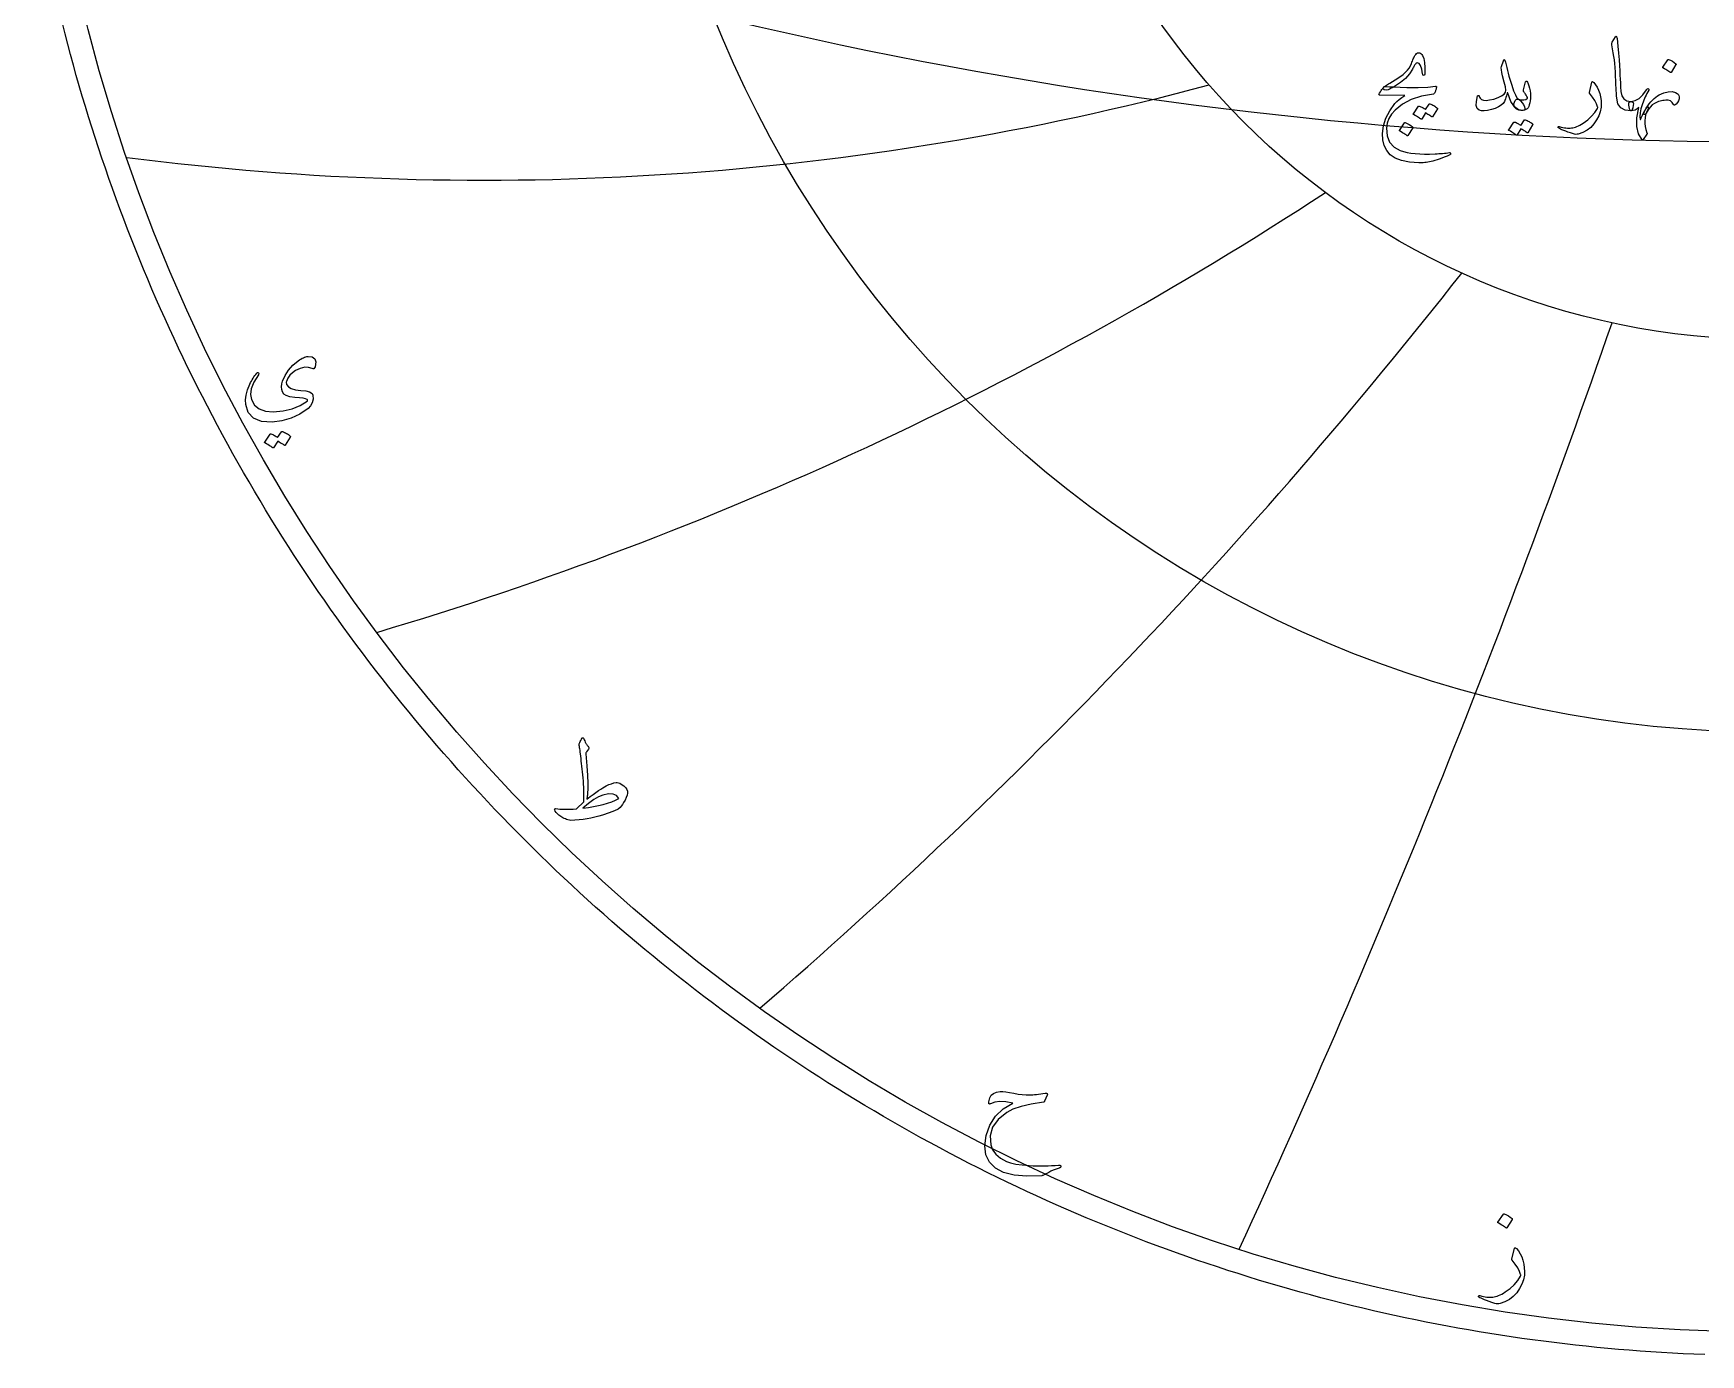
# Model space of a CAD drawing. Header units: millimetres. Extents: x -51 to 51, y -51 to 52.
# Drawn here: x -49.95 to -1.98, y -50.6 to -12.59 of the extents above; entities that cross this region are included whole.
import ezdxf

# ---------------------------------------------------------------- set-up
doc = ezdxf.new("R2010")
doc.units = ezdxf.units.MM
for name, color, linetype in [('CUT_OUTER', 1, 'Continuous'), ('ENGRAVE', 7, 'Continuous'), ('ENGRAVE_FINE', 8, 'Continuous'), ('TEXT', 5, 'Continuous')]:
    doc.layers.add(name, color=color, linetype=linetype)

msp = doc.modelspace()

# ---------------------------------------------------------------- linework, layer by layer
at = {"layer": 'CUT_OUTER'}
msp.add_lwpolyline([(-1.8636, -50.5982), (-2.1741, -50.5858), (-2.4844, -50.5715), (-2.7947, -50.5553), (-3.1048, -50.5372), (-3.4149, -50.5172), (-3.7248, -50.4953), (-4.0345, -50.4715), (-4.3441, -50.4458), (-4.6536, -50.4182), (-4.9629, -50.3887), (-5.2719, -50.3573), (-5.5808, -50.324), (-5.8895, -50.2888), (-6.198, -50.2517), (-6.5062, -50.2127), (-6.8142, -50.1719), (-7.1219, -50.1291), (-7.4293, -50.0845), (-7.7365, -50.038), (-8.0434, -49.9895), (-8.35, -49.9392), (-8.6562, -49.8871), (-8.9622, -49.833), (-9.2678, -49.7771), (-9.573, -49.7193), (-9.8779, -49.6596), (-10.1824, -49.5981), (-10.4866, -49.5347), (-10.7903, -49.4694), (-11.0936, -49.4022), (-11.3966, -49.3332), (-11.699, -49.2624), (-12.0011, -49.1897), (-12.3027, -49.1151), (-12.6038, -49.0387), (-12.9045, -48.9604), (-13.2047, -48.8803), (-13.5043, -48.7984), (-13.8035, -48.7146), (-14.1021, -48.629), (-14.4003, -48.5416), (-14.6978, -48.4523), (-14.9949, -48.3612), (-15.2913, -48.2683), (-15.5872, -48.1735), (-15.8825, -48.077), (-16.1772, -47.9786), (-16.4713, -47.8785), (-16.7647, -47.7765), (-17.0576, -47.6727), (-17.3498, -47.5672), (-17.6413, -47.4598), (-17.9322, -47.3507), (-18.2224, -47.2398), (-18.5119, -47.1271), (-18.8007, -47.0126), (-19.0888, -46.8963), (-19.3762, -46.7783), (-19.6629, -46.6586), (-19.9488, -46.537), (-20.234, -46.4138), (-20.5184, -46.2887), (-20.802, -46.162), (-21.0849, -46.0334), (-21.3669, -45.9032), (-21.6482, -45.7712), (-21.9286, -45.6375), (-22.2082, -45.5021), (-22.487, -45.365), (-22.7649, -45.2262), (-23.042, -45.0856), (-23.3182, -44.9434), (-23.5936, -44.7995), (-23.868, -44.6539), (-24.1415, -44.5066), (-24.4142, -44.3576), (-24.6859, -44.207), (-24.9567, -44.0547), (-25.2265, -43.9007), (-25.4954, -43.7451), (-25.7633, -43.5878), (-26.0303, -43.4289), (-26.2963, -43.2684), (-26.5613, -43.1062), (-26.8253, -42.9425), (-27.0883, -42.777), (-27.3502, -42.61), (-27.6112, -42.4414), (-27.8711, -42.2712), (-28.1299, -42.0994), (-28.3877, -41.926), (-28.6444, -41.751), (-28.9001, -41.5745), (-29.1546, -41.3964), (-29.4081, -41.2167), (-29.6604, -41.0355), (-29.9116, -40.8527), (-30.1617, -40.6684), (-30.4107, -40.4826), (-30.6585, -40.2952), (-30.9052, -40.1063), (-31.1507, -39.916), (-31.395, -39.7241), (-31.6382, -39.5307), (-31.8802, -39.3358), (-32.1209, -39.1395), (-32.3605, -38.9416), (-32.5988, -38.7423), (-32.8359, -38.5416), (-33.0718, -38.3394), (-33.3064, -38.1357), (-33.5398, -37.9306), (-33.7719, -37.7241), (-34.0027, -37.5162), (-34.2323, -37.3069), (-34.4605, -37.0961), (-34.6875, -36.884), (-34.9132, -36.6704), (-35.1375, -36.4555), (-35.3605, -36.2392), (-35.5822, -36.0216), (-35.8026, -35.8026), (-36.0216, -35.5822), (-36.2392, -35.3605), (-36.4555, -35.1375), (-36.6704, -34.9132), (-36.884, -34.6875), (-37.0961, -34.4605), (-37.3069, -34.2323), (-37.5162, -34.0027), (-37.7241, -33.7719), (-37.9306, -33.5398), (-38.1357, -33.3064), (-38.3394, -33.0718), (-38.5416, -32.8359), (-38.7423, -32.5988), (-38.9416, -32.3605), (-39.1395, -32.1209), (-39.3358, -31.8802), (-39.5307, -31.6382), (-39.7241, -31.395), (-39.916, -31.1507), (-40.1063, -30.9052), (-40.2952, -30.6585), (-40.4826, -30.4107), (-40.6684, -30.1617), (-40.8527, -29.9116), (-41.0355, -29.6604), (-41.2167, -29.4081), (-41.3964, -29.1546), (-41.5745, -28.9001), (-41.751, -28.6444), (-41.926, -28.3877), (-42.0994, -28.1299), (-42.2712, -27.8711), (-42.4414, -27.6112), (-42.61, -27.3502), (-42.777, -27.0883), (-42.9425, -26.8253), (-43.1062, -26.5613), (-43.2684, -26.2963), (-43.4289, -26.0303), (-43.5878, -25.7633), (-43.7451, -25.4954), (-43.9007, -25.2265), (-44.0547, -24.9567), (-44.207, -24.6859), (-44.3576, -24.4142), (-44.5066, -24.1415), (-44.6539, -23.868), (-44.7995, -23.5936), (-44.9434, -23.3182), (-45.0856, -23.042), (-45.2262, -22.7649), (-45.365, -22.487), (-45.5021, -22.2082), (-45.6375, -21.9286), (-45.7712, -21.6482), (-45.9032, -21.3669), (-46.0334, -21.0849), (-46.162, -20.802), (-46.2887, -20.5184), (-46.4138, -20.234), (-46.537, -19.9488), (-46.6586, -19.6629), (-46.7783, -19.3762), (-46.8963, -19.0888), (-47.0126, -18.8007), (-47.1271, -18.5119), (-47.2398, -18.2224), (-47.3507, -17.9322), (-47.4598, -17.6413), (-47.5672, -17.3498), (-47.6727, -17.0576), (-47.7765, -16.7647), (-47.8785, -16.4713), (-47.9786, -16.1772), (-48.077, -15.8825), (-48.1735, -15.5872), (-48.2683, -15.2913), (-48.3612, -14.9949), (-48.4523, -14.6978), (-48.5416, -14.4003), (-48.629, -14.1021), (-48.7146, -13.8035), (-48.7984, -13.5043), (-48.8803, -13.2047), (-48.9604, -12.9045), (-49.0387, -12.6038), (-49.1151, -12.3027)], dxfattribs=at)
at = {"layer": 'ENGRAVE'}
for radius in [49.95, 32.6967, 21.4029]:
    msp.add_circle((0, 0), radius, dxfattribs=at)
for centre, radius, start, end in [((-36.9919, 64.0719), 80.8868, 262.704365, 284.951751), ((-69.5608, 69.5608), 103.6652, 286.527268, 303.212808), ((-127.5404, 73.6355), 150.857, 310.758566, 321.882259), ((-284.1707, 76.1433), 296.0065, 335.296619, 340.858466)]:
    msp.add_arc(centre, radius, start, end, dxfattribs=at)
at = {"layer": 'ENGRAVE_FINE'}
msp.add_arc((0, 113.591), 129.3035, 247.438662, 292.561338, dxfattribs=at)
at = {"layer": 'TEXT'}
for points in [[(-4.431, -12.6937), (-4.4253, -12.6848), (-4.42, -12.6789), (-4.415, -12.6759), (-4.4104, -12.6759), (-4.4034, -12.6798), (-4.3971, -12.6915), (-4.3915, -12.7108), (-4.3867, -12.738), (-4.3624, -12.9586), (-4.3424, -13.1626), (-4.3269, -13.35), (-4.3158, -13.5208), (-4.3087, -13.6668), (-4.3022, -13.7977), (-4.2962, -13.9135), (-4.2907, -14.0141), (-4.286, -14.0996), (-4.2822, -14.1699), (-4.2794, -14.2252), (-4.2774, -14.2652), (-4.2512, -14.3852), (-4.1932, -14.4735), (-4.1035, -14.53), (-3.982, -14.5547), (-3.9482, -14.5636), (-3.9266, -14.5843), (-3.9172, -14.6167), (-3.92, -14.6611), (-3.9338, -14.7308), (-3.9488, -14.7807), (-3.9649, -14.8106), (-3.982, -14.8206), (-4.153, -14.798), (-4.2789, -14.7305), (-4.3598, -14.6179), (-4.3956, -14.4602), (-4.4012, -14.3848), (-4.4063, -14.3092), (-4.4108, -14.2334), (-4.4148, -14.1574), (-4.4184, -14.0812), (-4.4218, -14.0049), (-4.425, -13.9284), (-4.4281, -13.8517), (-4.4336, -13.7053), (-4.4414, -13.5736), (-4.4514, -13.4565), (-4.4635, -13.3539), (-4.4779, -13.2554), (-4.4946, -13.1504), (-4.5134, -13.039), (-4.5344, -12.9211), (-4.5372, -12.8999), (-4.5367, -12.8805), (-4.5328, -12.863), (-4.5256, -12.8473)], [(-11.1367, -14.1825), (-11.1192, -14.1619), (-11.099, -14.1415), (-11.0763, -14.1213), (-11.051, -14.1013), (-11.0232, -14.0812), (-10.9927, -14.061), (-10.9596, -14.0406), (-10.924, -14.02), (-10.766, -13.9266), (-10.6375, -13.8443), (-10.5385, -13.773), (-10.4691, -13.7128), (-10.4154, -13.6535), (-10.3694, -13.591), (-10.3312, -13.525), (-10.3007, -13.4558), (-10.2875, -13.4212), (-10.2745, -13.3882), (-10.2617, -13.3569), (-10.249, -13.3273), (-10.2367, -13.2997), (-10.225, -13.2745), (-10.2138, -13.2517), (-10.2032, -13.2313), (-10.1798, -13.1964), (-10.1537, -13.1715), (-10.1251, -13.1565), (-10.0939, -13.1515), (-10.0635, -13.1565), (-10.0341, -13.1715), (-10.0059, -13.1964), (-9.9787, -13.2313), (-9.9449, -13.3111), (-9.9233, -13.4263), (-9.9139, -13.5769), (-9.9167, -13.763), (-9.9185, -13.7798), (-9.9241, -13.7918), (-9.9333, -13.799), (-9.9462, -13.8014), (-9.9595, -13.7988), (-9.9699, -13.7911), (-9.9772, -13.7782), (-9.9817, -13.7601), (-10.0044, -13.6179), (-10.0371, -13.5164), (-10.0797, -13.4554), (-10.1323, -13.4351), (-10.1458, -13.4375), (-10.1597, -13.4447), (-10.1739, -13.4567), (-10.1885, -13.4735), (-10.1949, -13.4836), (-10.2025, -13.4961), (-10.2112, -13.5109), (-10.221, -13.5282), (-10.2318, -13.5478), (-10.2438, -13.5699), (-10.257, -13.5944), (-10.2712, -13.6212), (-10.3557, -13.7597), (-10.4706, -13.8886), (-10.6157, -14.0078), (-10.7911, -14.1175), (-10.7929, -14.1186), (-10.7985, -14.1219), (-10.8077, -14.1275), (-10.8206, -14.1352), (-10.8372, -14.1452), (-10.8575, -14.1574), (-10.8815, -14.1718), (-10.9092, -14.1884), (-10.9678, -14.2146), (-11.0252, -14.2224), (-11.0815, -14.2117), (-11.1367, -14.1825)], [(-7.5948, -13.4204), (-7.5778, -13.4978), (-7.5594, -13.5766), (-7.5394, -13.6566), (-7.518, -13.7379), (-7.4951, -13.8209), (-7.4707, -13.9059), (-7.4449, -13.993), (-7.4176, -14.0821), (-7.3624, -14.2423), (-7.312, -14.3627), (-7.2664, -14.4432), (-7.2256, -14.4838), (-7.1899, -14.508), (-7.1539, -14.5422), (-7.1176, -14.5863), (-7.0808, -14.6404), (-7.0461, -14.7074), (-7.0365, -14.7578), (-7.052, -14.7916), (-7.0926, -14.8088), (-7.2239, -14.7955), (-7.34, -14.7083), (-7.441, -14.5473), (-7.5269, -14.3125), (-7.5287, -14.3086), (-7.5313, -14.3058), (-7.5346, -14.3042), (-7.5387, -14.3036), (-7.5416, -14.3042), (-7.5446, -14.3058), (-7.5476, -14.3086), (-7.5505, -14.3125), (-7.5588, -14.3505), (-7.569, -14.3908), (-7.581, -14.4332), (-7.5948, -14.4779), (-7.61, -14.5202), (-7.6258, -14.5554), (-7.6425, -14.5837), (-7.6598, -14.6049), (-7.7222, -14.6594), (-7.8001, -14.7076), (-7.8935, -14.7495), (-8.0025, -14.7851), (-8.1132, -14.8115), (-8.2093, -14.8228), (-8.2905, -14.8189), (-8.357, -14.7999), (-8.4138, -14.7523), (-8.4397, -14.6684), (-8.4345, -14.5484), (-8.3983, -14.3922), (-8.3948, -14.3871), (-8.3902, -14.3834), (-8.3845, -14.3812), (-8.3776, -14.3804), (-8.3695, -14.3813), (-8.3629, -14.3841), (-8.3577, -14.3887), (-8.354, -14.3952), (-8.34, -14.4279), (-8.3245, -14.455), (-8.3075, -14.4766), (-8.289, -14.4927), (-8.2314, -14.5141), (-8.1531, -14.5193), (-8.0542, -14.5082), (-7.9345, -14.4809), (-7.807, -14.4399), (-7.7078, -14.3937), (-7.6371, -14.3424), (-7.5948, -14.2859), (-7.5878, -14.2287), (-7.5992, -14.1308), (-7.6292, -13.9923), (-7.6775, -13.8132), (-7.7008, -13.7189), (-7.7145, -13.6427), (-7.7185, -13.5845), (-7.713, -13.5444), (-7.6569, -13.3849), (-7.6508, -13.3681), (-7.6443, -13.3561), (-7.6375, -13.3489), (-7.6303, -13.3465), (-7.6214, -13.3511), (-7.6125, -13.365), (-7.6037, -13.3881), (-7.5948, -13.4204)], [(-2.9274, -13.3495), (-2.9238, -13.3458), (-2.9186, -13.3436), (-2.9119, -13.3428), (-2.9038, -13.3436), (-2.8464, -13.3668), (-2.7923, -13.3953), (-2.7415, -13.4289), (-2.6941, -13.4676), (-2.6895, -13.4735), (-2.6874, -13.4794), (-2.688, -13.4854), (-2.6911, -13.4913), (-2.83, -13.7158), (-2.8351, -13.7211), (-2.8418, -13.7224), (-2.8499, -13.7196), (-2.8595, -13.7128), (-2.8678, -13.7069), (-2.8809, -13.698), (-2.8988, -13.6862), (-2.9215, -13.6715), (-2.9494, -13.6537), (-2.9828, -13.6331), (-3.0218, -13.6094), (-3.0663, -13.5828), (-3.0722, -13.5784), (-3.0751, -13.574), (-3.0751, -13.5695), (-3.0722, -13.5651)], [(-10.8177, -14.1323), (-10.4386, -14.1456), (-10.1109, -14.1471), (-9.8345, -14.1367), (-9.6095, -14.1146), (-9.6025, -14.1137), (-9.5965, -14.1142), (-9.5915, -14.1159), (-9.5873, -14.119), (-9.5843, -14.1231), (-9.5825, -14.1282), (-9.582, -14.1342), (-9.5829, -14.1411), (-9.5887, -14.1681), (-9.5943, -14.1928), (-9.5998, -14.2154), (-9.605, -14.2357), (-9.6101, -14.2538), (-9.615, -14.2696), (-9.6197, -14.2833), (-9.6242, -14.2948), (-9.6338, -14.313), (-9.6449, -14.3265), (-9.6575, -14.3352), (-9.6715, -14.3391), (-10.0127, -14.4009), (-10.3096, -14.4978), (-10.5621, -14.6299), (-10.7704, -14.7969), (-10.8756, -14.9171), (-10.9521, -15.0443), (-10.9997, -15.1786), (-11.0185, -15.3198), (-11.0004, -15.5415), (-10.9284, -15.7223), (-10.8025, -15.8621), (-10.6227, -15.9608), (-10.5295, -15.9907), (-10.427, -16.0155), (-10.3153, -16.035), (-10.1944, -16.0495), (-10.0644, -16.0589), (-9.9255, -16.0635), (-9.7778, -16.0633), (-9.6213, -16.0583), (-9.5656, -16.0552), (-9.5109, -16.0517), (-9.4571, -16.0478), (-9.4042, -16.0435), (-9.3526, -16.0389), (-9.3026, -16.0339), (-9.2543, -16.0286), (-9.2077, -16.0229), (-9.1935, -16.0221), (-9.1833, -16.0258), (-9.1773, -16.0339), (-9.1752, -16.0465), (-9.1763, -16.0611), (-9.1797, -16.0723), (-9.1852, -16.0803), (-9.1929, -16.0849), (-9.2764, -16.1202), (-9.3554, -16.1521), (-9.43, -16.1807), (-9.5002, -16.206), (-9.5657, -16.2282), (-9.6265, -16.2474), (-9.6824, -16.2636), (-9.7335, -16.2769), (-9.7816, -16.2867), (-9.8284, -16.2954), (-9.8739, -16.3029), (-9.9182, -16.3094), (-9.9613, -16.3144), (-10.0035, -16.3175), (-10.0447, -16.3188), (-10.0851, -16.3183), (-10.3605, -16.2969), (-10.5902, -16.2503), (-10.7741, -16.1787), (-10.9122, -16.0819), (-11.0136, -15.961), (-11.0843, -15.8198), (-11.1243, -15.6582), (-11.1337, -15.4764), (-11.1048, -15.2508), (-11.0355, -15.0318), (-10.926, -14.8195), (-10.7763, -14.6138), (-10.7178, -14.5516), (-10.6515, -14.4919), (-10.5775, -14.4349), (-10.4957, -14.3804), (-11.2106, -14.3745), (-11.2277, -14.3671), (-11.2349, -14.3538), (-11.2322, -14.3346), (-11.2194, -14.3095), (-11.1954, -14.273), (-11.1736, -14.2401), (-11.1541, -14.2109), (-11.1367, -14.1855), (-11.1216, -14.1639), (-11.1086, -14.1463), (-11.0979, -14.1328), (-11.0894, -14.1234), (-11.0702, -14.1218), (-11.0185, -14.1227), (-10.9344, -14.1262), (-10.8177, -14.1323)], [(-6.9981, -14.3745), (-7.0155, -14.3455), (-7.0321, -14.3206), (-7.048, -14.2997), (-7.0631, -14.2829), (-7.074, -14.2685), (-7.0801, -14.2519), (-7.0814, -14.2331), (-7.0779, -14.212), (-7.0158, -13.9875), (-7.0071, -13.968), (-6.9959, -13.9624), (-6.982, -13.9709), (-6.9656, -13.9934), (-6.9409, -14.0413), (-6.9198, -14.0991), (-6.9025, -14.1668), (-6.8888, -14.2445), (-6.8809, -14.3191), (-6.8777, -14.3922), (-6.8794, -14.4639), (-6.8858, -14.534), (-6.8964, -14.5951), (-6.9102, -14.6485), (-6.9274, -14.6941), (-6.9479, -14.732), (-6.9732, -14.76), (-7.0077, -14.7822), (-7.0515, -14.7984), (-7.1044, -14.8088), (-7.1587, -14.8108), (-7.2093, -14.8021), (-7.2562, -14.7827), (-7.2994, -14.7526), (-7.3328, -14.7144), (-7.3504, -14.6707), (-7.352, -14.6214), (-7.3378, -14.5665), (-7.3151, -14.5217), (-7.2883, -14.4934), (-7.2575, -14.4818), (-7.2226, -14.4868), (-7.1421, -14.5062), (-7.072, -14.5082), (-7.0121, -14.4929), (-6.9627, -14.4602), (-6.9615, -14.4515), (-6.9671, -14.4343), (-6.9793, -14.4087), (-6.9981, -14.3745)], [(-5.1105, -13.9964), (-5.1088, -13.991), (-5.1068, -13.9868), (-5.1044, -13.9837), (-5.1016, -13.9816), (-5.0933, -13.9809), (-5.0832, -13.9846), (-5.0712, -13.9927), (-5.0573, -14.0053), (-5.0034, -14.0693), (-4.9569, -14.1434), (-4.9177, -14.2274), (-4.886, -14.3213), (-4.8612, -14.4225), (-4.8461, -14.5222), (-4.8406, -14.6204), (-4.8446, -14.7172), (-4.8708, -14.8446), (-4.914, -14.9668), (-4.9742, -15.0839), (-5.0514, -15.1957), (-5.1437, -15.2971), (-5.2493, -15.3796), (-5.3682, -15.4433), (-5.5004, -15.4882), (-5.5359, -15.4958), (-5.5713, -15.4978), (-5.6068, -15.4943), (-5.6422, -15.4852), (-5.7239, -15.4567), (-5.7977, -15.4302), (-5.8635, -15.4057), (-5.9214, -15.3833), (-5.9711, -15.3629), (-6.0126, -15.3445), (-6.0457, -15.3282), (-6.0705, -15.3139), (-6.0757, -15.3095), (-6.0794, -15.305), (-6.0816, -15.3006), (-6.0824, -15.2962), (-6.0818, -15.2904), (-6.0801, -15.2851), (-6.0774, -15.2801), (-6.0735, -15.2755), (-6.0685, -15.272), (-6.0624, -15.2703), (-6.0552, -15.2705), (-6.0469, -15.2725), (-5.9963, -15.2861), (-5.9479, -15.2973), (-5.9018, -15.306), (-5.8578, -15.3124), (-5.8158, -15.3164), (-5.7751, -15.318), (-5.736, -15.3171), (-5.6983, -15.3139), (-5.6608, -15.3079), (-5.6219, -15.2988), (-5.5817, -15.2865), (-5.5403, -15.2711), (-5.4975, -15.2523), (-5.4535, -15.2301), (-5.4082, -15.2043), (-5.3616, -15.1751), (-5.2307, -15.0809), (-5.1186, -14.9786), (-5.0254, -14.8682), (-4.951, -14.7497), (-4.9462, -14.7401), (-4.9436, -14.729), (-4.9432, -14.7164), (-4.9451, -14.7024), (-4.9761, -14.6195), (-5.0248, -14.5274), (-5.0913, -14.426), (-5.1755, -14.3154), (-5.1792, -14.3084), (-5.1814, -14.3021), (-5.1821, -14.2966), (-5.1814, -14.2918)], [(-3.5094, -14.7969), (-3.5419, -14.8667), (-3.5655, -14.9402), (-3.5803, -15.0174), (-3.5862, -15.0983), (-3.5836, -15.1824), (-3.5729, -15.2696), (-3.5541, -15.3597), (-3.5271, -15.4527), (-3.5238, -15.4651), (-3.5227, -15.4756), (-3.5238, -15.4843), (-3.5271, -15.4911), (-3.6335, -15.6418), (-3.6432, -15.6527), (-3.6519, -15.6588), (-3.6595, -15.6601), (-3.666, -15.6566), (-3.7671, -15.4832), (-3.8166, -15.2703), (-3.8144, -15.0179), (-3.7605, -14.726), (-3.812, -14.7674), (-3.8661, -14.7969), (-3.9228, -14.8147), (-3.982, -14.8206), (-3.9948, -14.8167), (-4.0064, -14.8051), (-4.0169, -14.7857), (-4.0263, -14.7585), (-4.0317, -14.7422), (-4.0359, -14.7257), (-4.0391, -14.709), (-4.0411, -14.6921), (-4.0426, -14.6752), (-4.0441, -14.6585), (-4.0455, -14.6419), (-4.047, -14.6256), (-4.0452, -14.5957), (-4.0337, -14.5739), (-4.0127, -14.5602), (-3.982, -14.5547), (-3.8615, -14.5278), (-3.7479, -14.4617), (-3.6414, -14.3564), (-3.5419, -14.212), (-3.5284, -14.1938), (-3.5146, -14.1832), (-3.5003, -14.1805), (-3.4858, -14.1855), (-3.475, -14.1949), (-3.4695, -14.2054), (-3.4691, -14.217), (-3.4739, -14.2298), (-3.5001, -14.2759), (-3.5253, -14.3228), (-3.5495, -14.3705), (-3.5729, -14.4188), (-3.5953, -14.4679), (-3.6168, -14.5178), (-3.6374, -14.5684), (-3.6571, -14.6197), (-3.7007, -14.7595), (-3.725, -14.8804), (-3.7302, -14.9825), (-3.7162, -15.0658), (-3.7149, -15.0683), (-3.714, -15.0702), (-3.7134, -15.0713), (-3.7132, -15.0717), (-3.713, -15.0713), (-3.7125, -15.0702), (-3.7116, -15.0683), (-3.7103, -15.0658), (-3.6923, -15.0234), (-3.6737, -14.9819), (-3.6546, -14.9414), (-3.6349, -14.9018), (-3.6145, -14.8629), (-3.5932, -14.8246), (-3.571, -14.7869), (-3.5478, -14.7497), (-3.531, -14.7238), (-3.516, -14.7083), (-3.5029, -14.7032), (-3.4917, -14.7083), (-3.4861, -14.7194), (-3.4872, -14.7379), (-3.495, -14.7637), (-3.5094, -14.7969)], [(-2.765, -14.6374), (-2.8032, -14.5776), (-2.8529, -14.537), (-2.914, -14.5156), (-2.9865, -14.5134), (-3.0277, -14.5186), (-3.0685, -14.5255), (-3.1089, -14.5341), (-3.149, -14.5444), (-3.1887, -14.5566), (-3.228, -14.5713), (-3.267, -14.5884), (-3.3056, -14.6079), (-3.3717, -14.6522), (-3.4341, -14.7142), (-3.4928, -14.794), (-3.5478, -14.8915), (-3.5635, -14.9134), (-3.5781, -14.9262), (-3.5915, -14.9297), (-3.6039, -14.924), (-3.6143, -14.9125), (-3.6187, -14.8989), (-3.6172, -14.883), (-3.6098, -14.8649), (-3.5986, -14.8411), (-3.5884, -14.8198), (-3.5794, -14.8012), (-3.5714, -14.7851), (-3.5644, -14.7715), (-3.5581, -14.76), (-3.5526, -14.7508), (-3.5478, -14.7438), (-3.5044, -14.6784), (-3.4599, -14.6182), (-3.4143, -14.5632), (-3.3676, -14.5134), (-3.3198, -14.4685), (-3.2709, -14.4284), (-3.2208, -14.3932), (-3.1697, -14.3627), (-3.0384, -14.3031), (-2.9164, -14.2719), (-2.8036, -14.2691), (-2.7, -14.2948), (-2.6559, -14.3171), (-2.6239, -14.3457), (-2.6042, -14.3806), (-2.5966, -14.4218), (-2.601, -14.4779), (-2.6173, -14.5311), (-2.6453, -14.5813), (-2.6852, -14.6286), (-2.7112, -14.6491), (-2.7332, -14.6574), (-2.7511, -14.6535), (-2.765, -14.6374)], [(-9.7926, -14.6256), (-9.7889, -14.6219), (-9.7838, -14.6197), (-9.7771, -14.619), (-9.769, -14.6197), (-9.7399, -14.6306), (-9.7118, -14.6426), (-9.6845, -14.6557), (-9.6582, -14.6699), (-9.6326, -14.6854), (-9.6076, -14.7024), (-9.5832, -14.7209), (-9.5592, -14.7408), (-9.5546, -14.7469), (-9.5526, -14.7534), (-9.5532, -14.7602), (-9.5563, -14.7674), (-9.6981, -14.9919), (-9.702, -14.9949), (-9.7077, -14.9949), (-9.7153, -14.9919), (-9.7247, -14.986), (-9.7311, -14.9806), (-9.7417, -14.9731), (-9.7562, -14.9636), (-9.7749, -14.952), (-9.7978, -14.9383), (-9.8251, -14.9221), (-9.8569, -14.9036), (-9.8931, -14.8826), (-10.0053, -15.0569), (-10.0105, -15.0622), (-10.0171, -15.0635), (-10.0252, -15.0608), (-10.0348, -15.0539), (-10.0432, -15.048), (-10.0563, -15.0392), (-10.0742, -15.0274), (-10.0969, -15.0126), (-10.1248, -14.9949), (-10.1582, -14.9742), (-10.1971, -14.9506), (-10.2416, -14.924), (-10.2462, -14.9195), (-10.2483, -14.9151), (-10.2477, -14.9107), (-10.2446, -14.9062), (-10.0998, -14.6906), (-10.0961, -14.6869), (-10.091, -14.6847), (-10.0843, -14.6839), (-10.0762, -14.6847), (-10.0515, -14.6927), (-10.0275, -14.702), (-10.0042, -14.7127), (-9.9817, -14.7246), (-9.9599, -14.7376), (-9.9388, -14.7515), (-9.9185, -14.7664), (-9.899, -14.7822)], [(-10.5016, -15.1662), (-10.4979, -15.1625), (-10.4927, -15.1603), (-10.4861, -15.1595), (-10.478, -15.1603), (-10.4205, -15.1835), (-10.3664, -15.212), (-10.3157, -15.2456), (-10.2682, -15.2844), (-10.2636, -15.2903), (-10.2616, -15.2962), (-10.2621, -15.3021), (-10.2653, -15.308), (-10.4041, -15.5325), (-10.4093, -15.5378), (-10.4159, -15.5391), (-10.424, -15.5364), (-10.4336, -15.5295), (-10.442, -15.5236), (-10.4551, -15.5148), (-10.473, -15.503), (-10.4957, -15.4882), (-10.5236, -15.4705), (-10.557, -15.4498), (-10.5959, -15.4261), (-10.6404, -15.3996), (-10.6463, -15.3951), (-10.6493, -15.3907), (-10.6493, -15.3863), (-10.6463, -15.3818)], [(-7.0513, -15.0835), (-7.0476, -15.0798), (-7.0424, -15.0776), (-7.0358, -15.0768), (-7.0276, -15.0776), (-6.9986, -15.0885), (-6.9704, -15.1005), (-6.9432, -15.1136), (-6.9169, -15.1278), (-6.8913, -15.1433), (-6.8663, -15.1603), (-6.8418, -15.1787), (-6.8179, -15.1987), (-6.8133, -15.2048), (-6.8113, -15.2112), (-6.8118, -15.2181), (-6.815, -15.2253), (-6.9567, -15.4498), (-6.9606, -15.4527), (-6.9663, -15.4527), (-6.9739, -15.4498), (-6.9833, -15.4439), (-6.9898, -15.4384), (-7.0003, -15.431), (-7.0149, -15.4214), (-7.0336, -15.4099), (-7.0564, -15.3961), (-7.0838, -15.38), (-7.1155, -15.3614), (-7.1517, -15.3405), (-7.264, -15.5148), (-7.2691, -15.5201), (-7.2758, -15.5214), (-7.2839, -15.5186), (-7.2935, -15.5118), (-7.3018, -15.5059), (-7.3149, -15.497), (-7.3328, -15.4852), (-7.3555, -15.4705), (-7.3834, -15.4527), (-7.4168, -15.4321), (-7.4558, -15.4084), (-7.5003, -15.3818), (-7.5049, -15.3774), (-7.5069, -15.373), (-7.5064, -15.3685), (-7.5032, -15.3641), (-7.3585, -15.1485), (-7.3548, -15.1448), (-7.3496, -15.1426), (-7.343, -15.1418), (-7.3349, -15.1426), (-7.3101, -15.1506), (-7.2861, -15.1599), (-7.2629, -15.1705), (-7.2403, -15.1824), (-7.2185, -15.1955), (-7.1975, -15.2094), (-7.1772, -15.2243), (-7.1576, -15.24)], [(-41.928, -22.2331), (-42.03, -22.199), (-42.1438, -22.1977), (-42.2695, -22.229), (-42.407, -22.293), (-42.4942, -22.354), (-42.5669, -22.4269), (-42.625, -22.5116), (-42.6685, -22.6081), (-42.6728, -22.6274), (-42.6732, -22.6475), (-42.6697, -22.6683), (-42.6622, -22.69), (-42.6122, -22.7574), (-42.5283, -22.8082), (-42.4105, -22.8424), (-42.2589, -22.8602), (-42.1092, -22.8761), (-42.0005, -22.9051), (-41.9327, -22.947), (-41.906, -23.0019), (-41.903, -23.117), (-41.9256, -23.2194), (-41.9739, -23.3092), (-42.0477, -23.3864), (-42.2823, -23.5465), (-42.5322, -23.6644), (-42.7975, -23.7403), (-43.0781, -23.7739), (-43.3845, -23.7527), (-43.6138, -23.6605), (-43.7658, -23.4974), (-43.8406, -23.2635), (-43.845, -23.1351), (-43.8265, -22.9956), (-43.7851, -22.8452), (-43.7209, -22.6837), (-43.6986, -22.6388), (-43.6756, -22.5955), (-43.6521, -22.5537), (-43.628, -22.5135), (-43.603, -22.4747), (-43.5771, -22.4371), (-43.5503, -22.4007), (-43.5224, -22.3654), (-43.5074, -22.3509), (-43.494, -22.345), (-43.4822, -22.3477), (-43.472, -22.3591), (-43.4663, -22.3733), (-43.4649, -22.3875), (-43.4678, -22.4017), (-43.4751, -22.4159), (-43.6047, -22.6246), (-43.6815, -22.8129), (-43.7055, -22.9807), (-43.6768, -23.128), (-43.5842, -23.2832), (-43.4483, -23.3927), (-43.2691, -23.4565), (-43.0466, -23.4746), (-42.7614, -23.4519), (-42.5046, -23.3935), (-42.2762, -23.2991), (-42.0761, -23.1689), (-42.0641, -23.1579), (-42.0596, -23.1469), (-42.0625, -23.1359), (-42.073, -23.1248), (-42.1153, -23.1044), (-42.1888, -23.087), (-42.2933, -23.0728), (-42.429, -23.0618), (-42.5671, -23.0449), (-42.6724, -23.013), (-42.7451, -22.9661), (-42.7851, -22.9043), (-42.8036, -22.8316), (-42.8087, -22.7554), (-42.8004, -22.6756), (-42.7788, -22.5923), (-42.7085, -22.4287), (-42.611, -22.278), (-42.4863, -22.1404), (-42.3345, -22.0157), (-42.2941, -21.9862), (-42.2549, -21.9606), (-42.2169, -21.9389), (-42.1801, -21.9212), (-42.1446, -21.9072), (-42.1108, -21.8967), (-42.0785, -21.8899), (-42.0477, -21.8865), (-41.9276, -21.8977), (-41.854, -21.9503), (-41.8268, -22.0442), (-41.8461, -22.1795), (-41.8607, -22.216), (-41.8792, -22.237), (-41.9016, -22.2428), (-41.928, -22.2331)], [(-42.8103, -24.0512), (-42.8063, -24.0473), (-42.8008, -24.0449), (-42.7937, -24.0441), (-42.7851, -24.0449), (-42.7541, -24.0565), (-42.724, -24.0693), (-42.695, -24.0833), (-42.6669, -24.0985), (-42.6396, -24.115), (-42.6129, -24.1331), (-42.5869, -24.1528), (-42.5614, -24.1741), (-42.5564, -24.1806), (-42.5543, -24.1875), (-42.5549, -24.1948), (-42.5582, -24.2025), (-42.7094, -24.4419), (-42.7136, -24.4451), (-42.7197, -24.4451), (-42.7278, -24.4419), (-42.7378, -24.4356), (-42.7447, -24.4298), (-42.7559, -24.4218), (-42.7715, -24.4117), (-42.7914, -24.3994), (-42.8158, -24.3847), (-42.8449, -24.3675), (-42.8788, -24.3477), (-42.9174, -24.3254), (-43.0371, -24.5113), (-43.0427, -24.517), (-43.0498, -24.5183), (-43.0584, -24.5154), (-43.0687, -24.5081), (-43.0775, -24.5018), (-43.0915, -24.4924), (-43.1106, -24.4797), (-43.1348, -24.464), (-43.1646, -24.4451), (-43.2002, -24.423), (-43.2418, -24.3978), (-43.2892, -24.3695), (-43.2941, -24.3647), (-43.2963, -24.36), (-43.2957, -24.3553), (-43.2924, -24.3506), (-43.138, -24.1205), (-43.134, -24.1166), (-43.1285, -24.1142), (-43.1214, -24.1134), (-43.1128, -24.1142), (-43.0864, -24.1228), (-43.0608, -24.1327), (-43.036, -24.1441), (-43.0119, -24.1568), (-42.9887, -24.1707), (-42.9663, -24.1855), (-42.9446, -24.2014), (-42.9237, -24.2182)], [(-34.2418, -33.0277), (-34.2268, -32.9935), (-34.2134, -32.9631), (-34.2016, -32.9367), (-34.1914, -32.9143), (-34.1829, -32.896), (-34.1764, -32.882), (-34.1719, -32.8723), (-34.1693, -32.867), (-34.164, -32.8601), (-34.1575, -32.8552), (-34.1498, -32.8523), (-34.1409, -32.8513), (-34.1337, -32.8525), (-34.1276, -32.856), (-34.1226, -32.8619), (-34.1189, -32.8702), (-34.1024, -32.9103), (-34.0874, -32.9458), (-34.074, -32.9765), (-34.0622, -33.0025), (-34.0554, -33.0139), (-34.0476, -33.0261), (-34.0388, -33.0391), (-34.0291, -33.0529), (-34.0182, -33.0675), (-34.0059, -33.0829), (-33.9922, -33.099), (-33.9771, -33.1159), (-33.9676, -33.1331), (-33.9645, -33.1498), (-33.9676, -33.1662), (-33.9771, -33.1821), (-34.037, -33.2609), (-34.045, -33.2737), (-34.0504, -33.2869), (-34.0529, -33.3005), (-34.0527, -33.3145), (-34.022, -33.6613), (-34.0023, -33.9423), (-33.9936, -34.1575), (-33.996, -34.307), (-33.9993, -34.3628), (-34.0027, -34.4138), (-34.0063, -34.4597), (-34.0102, -34.5008), (-34.0142, -34.5371), (-34.0185, -34.5689), (-34.0229, -34.5962), (-34.0275, -34.619), (-33.9333, -34.5469), (-33.8459, -34.4819), (-33.7655, -34.424), (-33.6919, -34.3732), (-33.6255, -34.3293), (-33.5663, -34.292), (-33.5144, -34.2615), (-33.4698, -34.2377), (-33.3904, -34.2022), (-33.3162, -34.1747), (-33.2471, -34.155), (-33.1831, -34.1432), (-33.1492, -34.1422), (-33.1137, -34.1487), (-33.0767, -34.1627), (-33.0381, -34.1841), (-32.9617, -34.2383), (-32.9058, -34.2905), (-32.8703, -34.3407), (-32.8554, -34.3889), (-32.8563, -34.4427), (-32.8687, -34.5032), (-32.8926, -34.5703), (-32.9278, -34.6442), (-32.9672, -34.7168), (-33.0035, -34.7773), (-33.0365, -34.8255), (-33.0665, -34.8616), (-33.1279, -34.9071), (-33.2335, -34.9585), (-33.3831, -35.0158), (-33.5769, -35.079), (-33.6849, -35.1103), (-33.7947, -35.1381), (-33.9063, -35.1623), (-34.0196, -35.183), (-34.1344, -35.2003), (-34.2501, -35.2145), (-34.3667, -35.2255), (-34.4844, -35.2334), (-34.5274, -35.2247), (-34.5683, -35.2145), (-34.607, -35.2027), (-34.6435, -35.1893), (-34.6783, -35.1743), (-34.7117, -35.1578), (-34.7437, -35.1397), (-34.7743, -35.12), (-34.8281, -35.0806), (-34.8728, -35.0412), (-34.9084, -35.0018), (-34.935, -34.9624), (-34.9496, -34.9297), (-34.9523, -34.9073), (-34.9433, -34.8951), (-34.9224, -34.8931), (-34.8634, -34.9001), (-34.7999, -34.9053), (-34.7319, -34.9088), (-34.6593, -34.9104), (-34.5822, -34.9103), (-34.5006, -34.9085), (-34.4144, -34.9048), (-34.3237, -34.8994), (-34.1157, -34.6946), (-34.1119, -34.6123), (-34.1098, -34.5292), (-34.1095, -34.4453), (-34.111, -34.3606), (-34.1141, -34.2749), (-34.1185, -34.1881), (-34.1243, -34.1), (-34.1315, -34.0108), (-34.1396, -33.9225), (-34.148, -33.8371), (-34.1569, -33.7547), (-34.1662, -33.6752), (-34.1754, -33.5985), (-34.1843, -33.5244), (-34.1927, -33.4528), (-34.2008, -33.3838), (-34.2084, -33.3199), (-34.2154, -33.2637), (-34.2218, -33.2151), (-34.2276, -33.1742), (-34.2328, -33.1409), (-34.2374, -33.1148), (-34.2415, -33.096), (-34.2449, -33.0844), (-34.2471, -33.0714), (-34.2473, -33.0577), (-34.2455, -33.0431), (-34.2418, -33.0277)], [(-33.5675, -34.5024), (-33.6894, -34.553), (-33.8251, -34.6324), (-33.9745, -34.7405), (-34.1378, -34.8773), (-33.9796, -34.8577), (-33.8294, -34.8336), (-33.6873, -34.805), (-33.5533, -34.7718), (-33.4276, -34.7345), (-33.3103, -34.6934), (-33.2015, -34.6486), (-33.1011, -34.6001), (-33.1693, -34.516), (-33.2697, -34.4717), (-33.4024, -34.4671), (-33.5675, -34.5024)], [(-20.7783, -43.1359), (-20.8539, -43.3061), (-20.8608, -43.3173), (-20.8689, -43.3258), (-20.8781, -43.3315), (-20.8886, -43.3345), (-21.2381, -43.3896), (-21.5306, -43.4573), (-21.7659, -43.5377), (-21.9441, -43.6306), (-22.194, -43.8345), (-22.3545, -44.0584), (-22.4256, -44.3024), (-22.4073, -44.5665), (-22.3518, -44.7095), (-22.2577, -44.8359), (-22.1249, -44.9458), (-21.9536, -45.0391), (-21.8333, -45.0809), (-21.6834, -45.1147), (-21.504, -45.1407), (-21.295, -45.1589), (-21.184, -45.1642), (-21.0745, -45.1675), (-20.9665, -45.1689), (-20.8602, -45.1683), (-20.7558, -45.166), (-20.6538, -45.162), (-20.5542, -45.1565), (-20.4569, -45.1494), (-20.434, -45.1478), (-20.4159, -45.1494), (-20.4025, -45.1541), (-20.3939, -45.162), (-20.3891, -45.1717), (-20.3876, -45.1817), (-20.3891, -45.1921), (-20.3939, -45.203), (-20.3973, -45.2088), (-20.4013, -45.2136), (-20.406, -45.2175), (-20.4112, -45.2203), (-20.4168, -45.2228), (-20.4226, -45.2254), (-20.4286, -45.2283), (-20.4348, -45.2313), (-20.5256, -45.2603), (-20.6058, -45.2904), (-20.6753, -45.3217), (-20.7342, -45.3542), (-20.7719, -45.3777), (-20.8062, -45.3975), (-20.8373, -45.4139), (-20.8649, -45.4267), (-20.8889, -45.4365), (-20.9086, -45.444), (-20.9243, -45.4491), (-20.9358, -45.4519), (-21.3667, -45.4679), (-21.733, -45.4369), (-22.0347, -45.3591), (-22.2718, -45.2345), (-22.4432, -45.0635), (-22.5444, -44.8501), (-22.5755, -44.5941), (-22.5365, -44.2955), (-22.4333, -43.9948), (-22.2718, -43.7386), (-22.0521, -43.5269), (-21.774, -43.3597), (-21.9709, -43.322), (-22.1426, -43.3132), (-22.2892, -43.3331), (-22.4105, -43.3817), (-22.4211, -43.3857), (-22.431, -43.388), (-22.44, -43.3888), (-22.4483, -43.388), (-22.4552, -43.3855), (-22.4601, -43.3809), (-22.4631, -43.3744), (-22.464, -43.366), (-22.4597, -43.3268), (-22.453, -43.288), (-22.444, -43.2496), (-22.4325, -43.2116), (-22.3924, -43.1377), (-22.3286, -43.0832), (-22.2411, -43.0479), (-22.13, -43.032), (-22.0597, -43.0326), (-21.9717, -43.0406), (-21.866, -43.0562), (-21.7425, -43.0792), (-21.6151, -43.1023), (-21.4975, -43.1178), (-21.3898, -43.1259), (-21.2919, -43.1265), (-21.2448, -43.1244), (-21.195, -43.1214), (-21.1424, -43.1173), (-21.0871, -43.1123), (-21.029, -43.1061), (-20.9681, -43.0985), (-20.9045, -43.0896), (-20.8381, -43.0792), (-20.8001, -43.078), (-20.7775, -43.0871), (-20.7702, -43.1064), (-20.7783, -43.1359)], [(-7.657, -46.5587), (-7.653, -46.5548), (-7.6475, -46.5524), (-7.6404, -46.5516), (-7.6318, -46.5524), (-7.5705, -46.5772), (-7.5128, -46.6076), (-7.4587, -46.6434), (-7.408, -46.6848), (-7.4031, -46.6911), (-7.401, -46.6974), (-7.4015, -46.7037), (-7.4049, -46.71), (-7.553, -46.9494), (-7.5585, -46.9552), (-7.5656, -46.9565), (-7.5743, -46.9536), (-7.5845, -46.9463), (-7.5934, -46.94), (-7.6073, -46.9305), (-7.6264, -46.9179), (-7.6507, -46.9022), (-7.6804, -46.8833), (-7.716, -46.8612), (-7.7576, -46.836), (-7.8051, -46.8077), (-7.8114, -46.8029), (-7.8145, -46.7982), (-7.8145, -46.7935), (-7.8114, -46.7887)], [(-7.3356, -47.5387), (-7.3338, -47.533), (-7.3316, -47.5284), (-7.3291, -47.5251), (-7.3261, -47.5229), (-7.3173, -47.5221), (-7.3064, -47.5261), (-7.2936, -47.5347), (-7.2789, -47.5481), (-7.2213, -47.6165), (-7.1717, -47.6954), (-7.13, -47.785), (-7.0961, -47.8853), (-7.0697, -47.9932), (-7.0536, -48.0995), (-7.0476, -48.2043), (-7.052, -48.3075), (-7.0799, -48.4434), (-7.126, -48.5738), (-7.1902, -48.6986), (-7.2725, -48.818), (-7.371, -48.9261), (-7.4837, -49.0141), (-7.6105, -49.0821), (-7.7515, -49.1299), (-7.7893, -49.138), (-7.8271, -49.1402), (-7.8649, -49.1364), (-7.9027, -49.1268), (-7.9899, -49.0963), (-8.0686, -49.0681), (-8.1388, -49.042), (-8.2005, -49.0181), (-8.2536, -48.9963), (-8.2978, -48.9767), (-8.3331, -48.9593), (-8.3596, -48.944), (-8.3651, -48.9393), (-8.3691, -48.9346), (-8.3714, -48.9298), (-8.3722, -48.9251), (-8.3716, -48.919), (-8.3699, -48.9133), (-8.3669, -48.908), (-8.3628, -48.903), (-8.3575, -48.8993), (-8.351, -48.8975), (-8.3433, -48.8977), (-8.3344, -48.8999), (-8.2805, -48.9144), (-8.2289, -48.9263), (-8.1796, -48.9356), (-8.1328, -48.9424), (-8.0879, -48.9467), (-8.0445, -48.9483), (-8.0028, -48.9475), (-7.9626, -48.944), (-7.9225, -48.9376), (-7.8811, -48.9279), (-7.8382, -48.9148), (-7.794, -48.8983), (-7.7484, -48.8783), (-7.7015, -48.8546), (-7.6531, -48.8271), (-7.6034, -48.7959), (-7.4638, -48.6955), (-7.3442, -48.5864), (-7.2448, -48.4686), (-7.1654, -48.3422), (-7.1603, -48.3319), (-7.1575, -48.3201), (-7.1571, -48.3067), (-7.1591, -48.2918), (-7.1922, -48.2033), (-7.2442, -48.1051), (-7.3151, -47.9969), (-7.4049, -47.879), (-7.4088, -47.8715), (-7.4112, -47.8648), (-7.412, -47.8589), (-7.4112, -47.8538)]]:
    msp.add_lwpolyline(points, close=True, dxfattribs=at)

doc.saveas('drawing.dxf')
